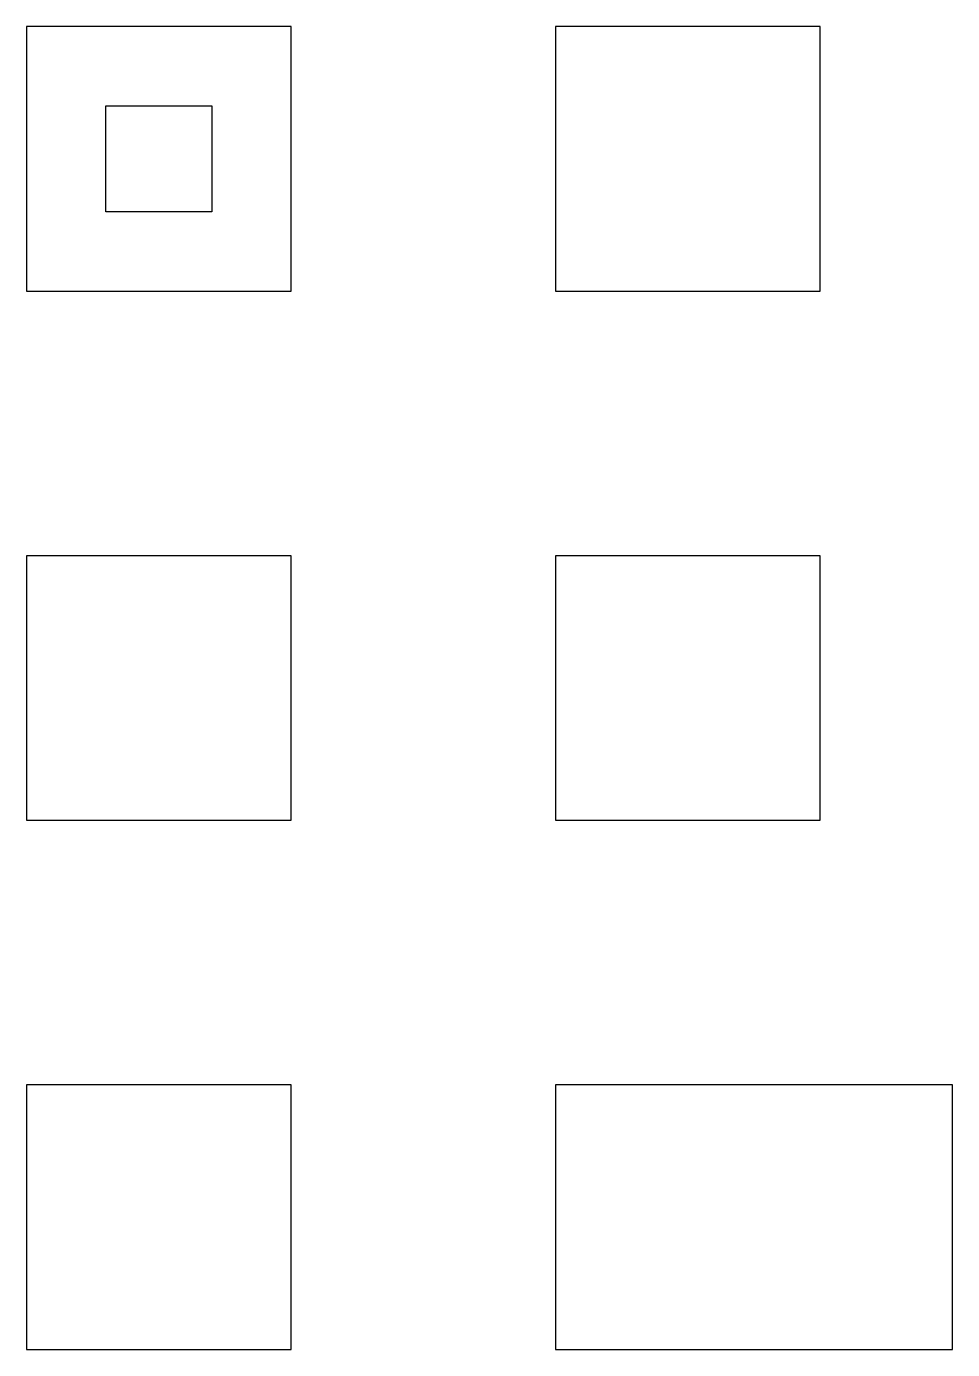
# Model space of a CAD drawing. Extents: x 0 to 35, y 0 to 50.
import ezdxf

# ---------------------------------------------------------------- set-up
doc = ezdxf.new("R2010")
doc.units = 0
doc.layers.get('0').update_dxf_attribs({"linetype": 'CONTINUOUS'})

msp = doc.modelspace()

# ---------------------------------------------------------------- linework, layer by layer
at = {"color": 6, "true_color": 0xff00ff}
for points in [[(10, 50), (0, 50), (0, 40), (10, 40)], [(3, 47), (7, 47), (7, 43), (3, 43)]]:
    msp.add_lwpolyline(points, close=True, dxfattribs=at)
at = {"color": 4, "true_color": 0x00ffff}
msp.add_lwpolyline([(30, 50), (20, 50), (20, 40), (30, 40)], close=True, dxfattribs=at)
at = {"color": 5, "true_color": 0x0000ff}
msp.add_lwpolyline([(10, 30), (0, 30), (0, 20), (10, 20)], close=True, dxfattribs=at)
at = {"color": 3, "true_color": 0x00ff00}
msp.add_lwpolyline([(30, 30), (20, 30), (20, 20), (30, 20)], close=True, dxfattribs=at)
msp.add_lwpolyline([(10, 10), (0, 10), (0, 0), (10, 0)], close=True)
at = {"color": 1, "true_color": 0xff0000}
msp.add_lwpolyline([(35, 0), (35, 10), (20, 10), (20, 0)], close=True, dxfattribs=at)

doc.saveas('drawing.dxf')
